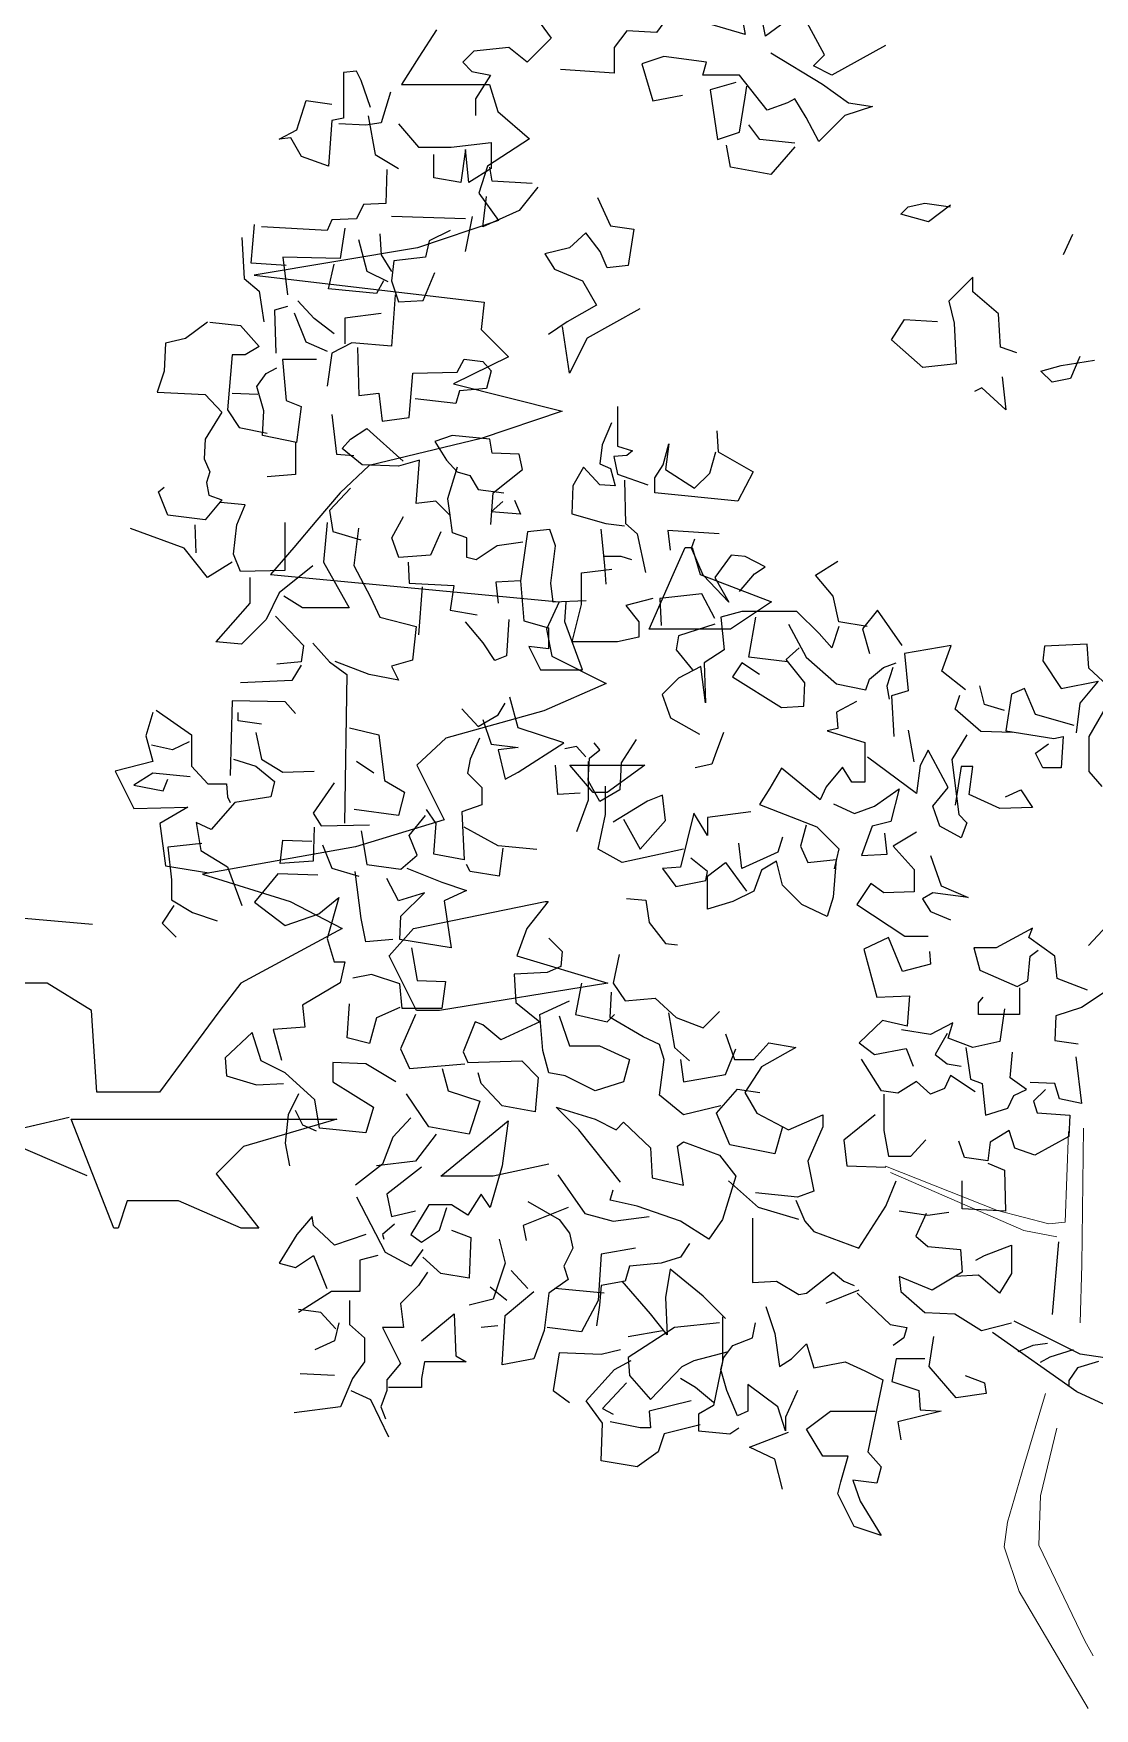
# Model space of a CAD drawing. Extents: x -1568 to -728, y -1287 to -990.
# Drawn here: x -1442.55 to -1435.08, y -1090.55 to -1078.76 of the extents above; entities that cross this region are included whole.
import ezdxf

# ---------------------------------------------------------------- set-up
doc = ezdxf.new("R2010")
doc.units = 0
doc.header["$LTSCALE"] = 5
doc.layers.get('0').update_dxf_attribs({"linetype": 'CONTINUOUS'})
doc.layers.add('乔木', color=3, linetype='CONTINUOUS')
doc.layers.add('灯杆', color=4, linetype='CONTINUOUS')
doc.layers.add('标注', color=4, linetype='CONTINUOUS', lineweight=15)

# ---------------------------------------------------------------- blocks, each defined once
blk = doc.blocks.new('A$C3E764F27')
at = {"color": 0}
for p, q in [((3.2781, 4.1324), (3.2515, 4.0907)), ((3.2515, 4.0907), (3.2249, 4.0489)), ((3.2249, 4.0489), (3.3594, 4.0489)), ((3.3594, 4.0489), (3.3721, 4.0072)), ((3.3721, 4.0072), (3.4208, 3.9655)), ((3.4208, 3.9655), (3.3564, 3.9237)), ((3.3564, 3.9237), (3.3431, 3.882)), ((3.3431, 3.882), (3.3734, 3.8403)), ((3.3734, 3.8403), (3.249, 3.7985)), ((3.249, 3.7985), (2.999, 3.7568)), ((2.999, 3.7568), (3.3514, 3.7151)), ((3.3514, 3.7151), (3.3468, 3.6733)), ((3.3468, 3.6733), (3.3886, 3.6316)), ((3.3886, 3.6316), (3.3045, 3.5899)), ((3.3045, 3.5899), (3.4711, 3.5481)), ((3.4711, 3.5481), (3.3467, 3.5064)), ((3.3467, 3.5064), (3.1753, 3.4647)), ((3.1753, 3.4647), (3.1305, 3.4229)), ((3.1305, 3.4229), (3.095, 3.3812)), ((3.095, 3.3812), (3.0596, 3.3395)), ((3.0596, 3.3395), (3.0241, 3.2977)), ((3.0241, 3.2977), (3.4665, 3.256)), ((3.4665, 3.256), (3.4469, 3.2143)), ((3.4469, 3.2143), (3.4552, 3.1725)), ((3.4552, 3.1725), (3.5385, 3.1308)), ((3.5385, 3.1308), (3.443, 3.0891)), ((3.443, 3.0891), (3.2927, 3.0473)), ((3.2927, 3.0473), (3.2482, 3.0056)), ((3.2482, 3.0056), (3.2691, 2.9639)), ((3.2691, 2.9639), (3.29, 2.9221)), ((3.29, 2.9221), (3.1544, 2.8804)), ((3.1544, 2.8804), (2.9196, 2.8387)), ((2.9196, 2.8387), (3.0542, 2.7969)), ((2.3299, 2.7981), (2.7513, 2.7623)), ((3.0542, 2.7969), (3.1336, 2.7552)), ((3.1336, 2.7552), (3.056, 2.7135)), ((3.056, 2.7135), (2.9784, 2.6717)), ((2.6818, 2.6717), (2.6208, 2.6717)), ((2.7493, 2.63), (2.6818, 2.6717)), ((2.9784, 2.6717), (2.9463, 2.63)), ((2.7576, 2.5048), (2.7493, 2.63)), ((2.9463, 2.63), (2.8539, 2.5048)), ((2.4285, 2.5113), (2.7422, 2.3768)), ((2.8539, 2.5048), (2.7576, 2.5048)), ((2.5989, 2.4394), (2.7154, 2.4664))]:
    blk.add_line(p, q, dxfattribs=at)
for points in [[(3.6593, 3.3395), (3.6702, 3.3395), (3.6826, 3.2977), (3.7918, 3.256), (3.7291, 3.2143), (3.6044, 3.2143), (3.6227, 3.256), (3.641, 3.2977)], [(3.283, 2.63), (3.2478, 2.63), (3.2269, 2.6717), (3.206, 2.7135), (3.243, 2.7552), (3.4448, 2.7969), (3.4496, 2.7969), (3.417, 2.7552), (3.4015, 2.7135), (3.5407, 2.6717)], [(2.7182, 2.4631), (3.1254, 2.4631), (2.9825, 2.4213), (2.9404, 2.3796), (2.9733, 2.3379), (3.0061, 2.2961), (2.9787, 2.2961), (2.8827, 2.3379), (2.8041, 2.3379), (2.7902, 2.2961), (2.7835, 2.2961)]]:
    blk.add_lwpolyline(points, close=True, dxfattribs=at)
blk.add_lwpolyline([(3.4829, 3.0056), (3.5978, 3.0056), (3.5399, 2.9639), (3.5186, 2.9639), (3.4829, 3.0056)], dxfattribs=at)
blk = doc.blocks.new('A$C7F962729')
at = {"color": 0, "xscale": 0.6433862224851765, "yscale": 0.6433862224851765, "zscale": 0.6433862224851765}
blk.add_blockref('A$C3E764F27', (0, 0), dxfattribs=at)
blk = doc.blocks.new('乔木02')
at = {"color": 94}
for points in [[(1730.3, 5662.7), (1734.3, 5579.4), (1710.4, 5547.6), (1762.1, 5496), (1801.8, 5527.7), (1877.3, 5519.8), (1901.1, 5496), (1881.3, 5476.1), (1841.5, 5468.2), (1873.3, 5416.6), (1873.3, 5380.8)], [(2099.6, 5398.2), (2119.7, 5456.2), (2129.8, 5476.3), (2157.5, 5473.8), (2157.5, 5375.6), (2182.7, 5370.5), (2190.3, 5272.3), (2248.2, 5292.5), (2270.9, 5332.8), (2296.1, 5330.2), (2258.3, 5350.4), (2238.2, 5413.3), (2182.7, 5405.8)], [(2056.7, 5431), (2076.9, 5365.5), (2109.6, 5360.5), (2167.6, 5363)], [(2104.6, 5380.6), (2089.5, 5297.5), (2039.1, 5267.3)], [(2039.1, 5363), (1996.2, 5312.6), (1925.7, 5312.6), (1840, 5322.7), (1840, 5267.3), (1887.9, 5237.1), (1895.4, 5307.6), (1905.5, 5237.1), (1963.5, 5247.1), (1963.5, 5297.5)], [(1751.8, 5234.5), (1837.5, 5239.6), (1842.5, 5269.8)], [(2064.3, 5264.8), (2066.8, 5191.7), (2114.7, 5189.2), (2129.8, 5159), (2182.7, 5156.5), (2192.8, 5133.8), (2333.9, 5141.4)], [(851.1, 5188.2), (898.8, 5152.5), (958.4, 5168.4), (942.5, 5184.3), (906.7, 5192.2), (851.1, 5184.3)], [(588.9, 5124.7), (608.8, 5081)], [(708.1, 4870.6), (743.8, 4882.5), (747.8, 4954), (803.4, 5001.6), (803.4, 5033.4), (855.1, 4981.8), (843.2, 4934.1), (839.2, 4846.8), (910.7, 4838.8), (978.3, 4898.4), (950.4, 4942.1), (878.9, 4938.1)], [(2127.3, 4882), (2124.8, 4778.7), (2081.9, 4783.7), (2074.4, 4723.3), (2016.4, 4730.9), (2008.8, 4826.6), (1913.1, 4829.1), (1898, 4856.8), (1857.6, 4851.7), (1840, 4831.6), (1850.1, 4793.8), (1908, 4788.8), (1915.6, 4761.1), (2003.8, 4771.2)], [(1354, 4702.4), (1351.5, 4657), (1275.9, 4614.2), (1308.6, 4551.3), (1487.5, 4568.9), (1487.5, 4601.6), (1469.9, 4629.3), (1457.3, 4674.7), (1464.9, 4619.3), (1401.9, 4579), (1369.1, 4611.7), (1356.5, 4657)], [(1789.3, 4553.2), (1776.7, 4523), (1839.7, 4528), (1814.5, 4550.7)], [(2018.6, 4419.7), (2016.1, 4374.4), (1920.4, 4369.4), (1927.9, 4316.5), (1870, 4306.4)], [(1053.5, 4120.1), (1096.3, 4097.4), (1093.8, 4062.1), (1116.5, 4057.1), (1035.8, 4031.9), (1035.8, 3946.3), (1063.6, 3946.3), (1083.7, 3979), (1119, 3936.2), (1131.6, 3908.5), (1214.8, 3976.5), (1240, 3933.7), (1262.6, 3898.4), (1139.2, 3850.6), (1091.3, 3802.7), (1101.4, 3759.9)], [(1340, 4053.2), (1357.7, 4005.3), (1365.2, 3985.2), (1400.5, 3977.6)], [(1103.2, 3899.6), (1057.8, 3879.4), (1015, 3894.5), (962, 3932.3), (979.7, 3861.8), (1020, 3851.7), (1042.7, 3788.8), (987.2, 3791.3), (992.3, 3836.6)], [(493.3, 3660.3), (553.8, 3594.8)], [(1716, 3610.9), (1687, 3581.9), (1690.2, 3549.7), (1719.3, 3536.8), (1790.2, 3533.6), (1787, 3472.4), (1735.4, 3430.5), (1819.2, 3391.8), (1857.9, 3424), (1874, 3430.5), (1899.8, 3366), (1890.2, 3343.5), (1774.1, 3346.7), (1738.6, 3311.2), (1745.1, 3237.1), (1816, 3250), (1861.1, 3298.4), (1867.6, 3320.9)], [(2011.4, 3590.3), (1998.8, 3519.8), (1938.3, 3517.2), (1945.9, 3459.3), (2031.6, 3459.3), (2036.6, 3512.2), (2097.1, 3532.3), (2137.4, 3524.8)], [(500.9, 3506.7), (568.9, 3461.4), (624.4, 3443.7), (626.9, 3390.9), (576.5, 3383.3)], [(1693.5, 3443.4), (1670.9, 3378.9), (1606.4, 3378.9), (1541.9, 3349.9), (1554.8, 3301.6), (1616.1, 3282.2), (1680.6, 3314.5), (1716, 3320.9), (1728.9, 3369.3), (1735.4, 3446.6), (1670.9, 3475.6)], [(2036.6, 3461.8), (2087, 3439.2), (2102.1, 3383.8), (2150, 3396.4), (2145, 3469.4)], [(2003, 3446.6), (2035.3, 3372.5), (2015.9, 3330.6), (1896.6, 3340.2)], [(994.8, 3275), (994.8, 3196.9), (984.7, 3141.5), (936.8, 3141.5), (904.1, 3176.8)], [(1561.3, 3085.7), (1651.5, 3198.5), (1699.9, 3246.8), (1616.1, 3221), (1570.9, 3198.5), (1554.8, 3214.6), (1496.8, 3159.8), (1493.5, 3095.3), (1425.8, 3079.2), (1438.7, 3163), (1425.8, 3172.7), (1348.4, 3143.7), (1313, 3098.6), (1342, 3005.1), (1371, 2963.2), (1432.3, 3001.9), (1525.8, 3034.1), (1583.8, 3047), (1577.4, 3069.5)], [(770.5, 3126.4), (735.2, 3111.3), (732.7, 3023.2), (826, 3028.2), (826, 3088.6)], [(1761.2, 3043.8), (1693.5, 3005.1), (1670.9, 2976.1), (1664.4, 2943.9), (1683.8, 2905.2), (1674.1, 2876.2), (1716, 2847.2), (1725.7, 2766.6), (1748.3, 2705.4), (1816, 2692.5), (1809.6, 2798.9), (1748.3, 2850.4)], [(961.5, 3024.4), (900.2, 3014.8), (855.1, 3021.2)], [(1277.5, 3008.3), (1277.5, 2869.7), (1225.9, 2873), (1177.5, 2844), (1161.4, 2847.2), (1103.4, 2892.3), (1080.8, 2873), (1058.2, 2863.3)], [(1048.5, 2853.6), (1119.5, 2824.6)], [(2167.5, 2782.7), (2177.2, 2744.1), (2219.1, 2724.7)], [(1561.3, 2724.7), (1603.2, 2715.1), (1693.5, 2718.3), (1706.4, 2637.7), (1670.9, 2611.9)], [(2177.2, 2669.9), (2251.3, 2673.2)], [(1548.4, 2653.8), (1600, 2599), (1577.4, 2586.2)]]:
    blk.add_lwpolyline(points, dxfattribs=at)
at = {"color": 106}
for points in [[(991.3, 5531.7), (1106.5, 5468.2), (1146.3, 5488), (1122.4, 5511.9), (1174.1, 5607.2), (1249.6, 5551.6), (1257.5, 5591.3), (1301.2, 5599.2), (1293.3, 5555.5), (1376.7, 5579.4), (1432.3, 5631), (1484, 5559.5), (1547.5, 5563.5), (1575.3, 5527.7), (1575.3, 5472.2), (1690.6, 5480.1)], [(1237.6, 5515.8), (1126.4, 5448.3), (1070.8, 5408.6), (1019.1, 5400.7), (1078.7, 5380.8), (1134.3, 5325.2), (1162.1, 5376.9), (1186, 5416.6), (1201.9, 5408.6), (1245.6, 5392.7), (1305.2, 5468.2), (1384.6, 5468.2), (1376.7, 5496), (1468.1, 5507.9), (1515.7, 5492), (1491.9, 5412.6), (1428.3, 5424.5)], [(1313.1, 5452.3), (1368.7, 5436.4), (1352.9, 5329.2), (1305.2, 5345.1), (1293.3, 5420.5), (1289.3, 5444.4)], [(1186, 5321.3), (1261.5, 5329.2), (1285.3, 5361)], [(1186, 5313.3), (1237.6, 5253.8), (1325, 5269.7), (1333, 5317.3)], [(1739.2, 5227), (1779.5, 5176.6), (1857.6, 5141.4), (1850.1, 5206.8)], [(1610.7, 5204.3), (1583, 5143.9), (1532.6, 5136.3), (1545.2, 5058.2), (1590.5, 5053.2), (1605.6, 5088.5), (1635.9, 5128.8), (1671.2, 5096), (1724.1, 5083.4), (1703.9, 5050.7), (1643.4, 5025.5), (1613.2, 4972.6), (1676.2, 4937.4), (1716.5, 4909.7)], [(1895.4, 5088.5), (1880.3, 5164)], [(1895.4, 5159), (2054.2, 5164)], [(1928.2, 5133.8), (1973.6, 5111.1), (1981.1, 5075.9), (2049.2, 5068.3), (2054.2, 5025.5), (2039.1, 4980.2), (1986.2, 4982.7), (1961, 5043.1)], [(2079.4, 5126.2), (2076.9, 5080.9), (2054.2, 5045.7)], [(2155, 5138.8), (2165.1, 5073.4), (2288.6, 5075.9), (2278.5, 4995.3)], [(2281, 5058.2), (2356.6, 5063.3), (2349, 5146.4)], [(2376.8, 5118.7), (2371.7, 5030.5), (2339, 5002.8), (2328.9, 4937.4)], [(2061.8, 5023), (2107.1, 5045.7), (2124.8, 5113.7)], [(2071.8, 5025.5), (2087, 4997.8), (2190.3, 5007.9), (2177.7, 5060.8)], [(2046.6, 4995.3), (2054.2, 4884.5), (2139.9, 4892), (2182.7, 4869.4), (2192.8, 4798.9)], [(2178, 4911.4), (2220.9, 4944.1), (2256.1, 4981.9)], [(1520, 4965.1), (1633.4, 4902.1), (1671.2, 4826.6), (1686.3, 4927.3)], [(2076.9, 4955), (2155, 4944.9), (2155, 4889.5)], [(2263.7, 4956.7), (2238.5, 4893.8), (2193.1, 4873.6)], [(2278.5, 4970.1), (2306.2, 4962.5), (2303.7, 4869.4)], [(2445.1, 4936.6), (2379.6, 4929), (2339.3, 4883.7), (2369.5, 4866.1), (2397.3, 4866.1), (2407.3, 4747.7), (2382.1, 4709.9), (2321.7, 4697.3)], [(2450.2, 4936.6), (2498.1, 4901.3), (2540.9, 4891.2), (2543.4, 4830.8), (2558.5, 4785.5), (2455.2, 4780.4), (2419.9, 4742.7), (2455.2, 4684.7), (2457.7, 4641.9), (2445.1, 4614.2), (2452.7, 4591.6), (2447.7, 4563.8), (2419.9, 4553.8), (2455.2, 4511), (2535.9, 4521), (2556, 4571.4), (2543.4, 4581.5)], [(573, 4862.7), (592.9, 4815), (632.6, 4807.1), (656.4, 4830.9), (612.7, 4842.8), (541.2, 4854.7)], [(2215.8, 4856), (2288.9, 4856), (2281.3, 4767.8), (2248.6, 4755.2), (2258.7, 4677.2), (2331.7, 4692.3), (2329.2, 4745.2), (2344.3, 4798.1), (2324.2, 4825.8), (2301.5, 4838.4)], [(739.9, 4819), (731.9, 4747.5), (783.6, 4795.2), (799.5, 4787.2)], [(2341.8, 4780.4), (2397.3, 4782.9)], [(1568.2, 4755.2), (1568.2, 4669.6), (1535.4, 4659.5), (1548, 4649.5), (1575.7, 4647), (1568.2, 4609.2), (1502.7, 4586.5)], [(2183.1, 4737.6), (2173, 4652), (2135.2, 4649.5)], [(1580.8, 4720), (1600.9, 4672.1), (1606, 4631.8), (1583.3, 4621.8), (1573.2, 4584), (1606, 4586.5), (1641.3, 4624.3), (1663.9, 4584), (1666.5, 4523.6), (1593.4, 4503.4), (1553.1, 4498.4)], [(1840.3, 4500.9), (1835.3, 4568.9), (1772.3, 4619.3), (1779.9, 4652), (1837.8, 4654.5), (1842.9, 4684.7), (1923.5, 4692.3), (1961.3, 4679.7), (1936.1, 4639.4), (1913.4, 4614.2), (1885.7, 4606.7), (1868.1, 4576.4), (1812.6, 4568.9)], [(1913.4, 4624.3), (1933.6, 4556.3), (1928.5, 4521), (1958.8, 4551.3), (2001.6, 4546.2), (1994.1, 4639.4), (2039.4, 4626.8), (2117.5, 4629.3), (2160.4, 4664.6), (2142.7, 4684.7), (2107.5, 4707.4), (2029.3, 4636.9)], [(2261.2, 4676.5), (2261.2, 4608.5), (2321.7, 4603.5)], [(1553.1, 4596.6), (1550.5, 4503.4), (1525.3, 4480.7), (1507.7, 4397.6)], [(2142.7, 4579), (2188.1, 4531.1), (2180.5, 4485.8), (2120.1, 4468.2)], [(2283.9, 4505.3), (2283.9, 4402), (2379.6, 4399.5), (2394.7, 4437.3), (2387.2, 4500.2), (2369.5, 4543), (2422.5, 4548.1)], [(1771.7, 4462.6), (1827.1, 4455), (1872.5, 4424.8), (1892.6, 4429.8), (1892.6, 4472.6), (1922.9, 4482.7), (1927.9, 4520.5)], [(1948.1, 4485.2), (1970.8, 4434.9), (2038.8, 4429.8), (2053.9, 4472.6), (2028.7, 4518)], [(1305.5, 4356.8), (1272.7, 4394.6), (1250, 4409.7), (1292.9, 4432.3), (1323.1, 4434.9), (1358.4, 4387), (1328.2, 4334.1), (1383.6, 4392), (1408.8, 4450), (1401.2, 4470.1)], [(1348.9, 4480.7), (1459.8, 4488.3), (1454.8, 4445.5)], [(1603.5, 4490.8), (1595.9, 4412.7), (1593.4, 4372.5)], [(1635.6, 4336.6), (1706.2, 4334.1), (1711.2, 4374.4), (1701.1, 4455), (1713.7, 4490.3), (1761.6, 4485.2), (1776.7, 4379.4), (1829.6, 4376.9), (1824.6, 4331.6)], [(2125.1, 4493.3), (2135.2, 4412.7), (2099.9, 4344.8), (2079.7, 4301.9), (2001.6, 4281.8), (2009.2, 4208.8), (2054.5, 4196.2), (2039.4, 4165.9), (2102.4, 4178.5), (2175.5, 4206.2)], [(2193.1, 4505.3), (2200.7, 4419.6), (2145.3, 4321.4), (2246.1, 4321.4), (2286.4, 4346.6)], [(2397.3, 4419.6), (2450.2, 4386.9), (2500.6, 4449.8), (2616.5, 4492.7)], [(2477.9, 4500.2), (2475.4, 4439.8)], [(1030.8, 4281.2), (1091.3, 4291.3), (1103.9, 4346.7), (1141.7, 4392), (1093.8, 4422.3)], [(1492, 4341.7), (1549.9, 4326.6), (1522.2, 4291.3), (1522.2, 4258.6), (1567.6, 4248.5), (1665.8, 4248.5), (1645.7, 4329.1), (1645.7, 4397.1), (1580.2, 4404.6)], [(1537.3, 4424.8), (1560, 4432.3), (1597.8, 4432.3)], [(2223.4, 4412.1), (2296.5, 4354.1), (2324.2, 4296.2), (2377.1, 4243.3), (2432.5, 4248.4)], [(1776.7, 4379.4), (1769.2, 4293.8), (1716.2, 4278.7), (1716.2, 4233.4), (1759.1, 4238.4), (1733.9, 4188), (1643.2, 4188), (1681, 4291.3), (1678.4, 4334.1)], [(1988.4, 4366.9), (1996, 4263.6)], [(2359.5, 4386.9), (2359.5, 4331.5), (2432.5, 4248.4)], [(1358.4, 4298.9), (1386.1, 4351.7), (1476.8, 4341.7), (1474.3, 4283.7)], [(955.2, 4240.9), (1008.1, 4316.5), (1040.9, 4276.2), (1025.8, 4223.3)], [(1091.3, 4281.2), (1106.4, 4235.9), (1134.1, 4266.1), (1182, 4314), (1300.4, 4314), (1345.8, 4301.4), (1338.2, 4230.9), (1381.1, 4203.2), (1378.6, 4117.5), (1388.6, 4195.6), (1436.5, 4170.4), (1471.8, 4135.2), (1454.2, 4084.8), (1391.2, 4049.5)], [(1202.2, 4205.7), (1285.3, 4215.8), (1270.2, 4301.4)], [(1801.9, 4296.3), (1807, 4218.3), (1832.2, 4208.2), (1857.4, 4246), (1895.2, 4291.3)], [(2304, 4303.8), (2243.5, 4240.8), (2248.6, 4205.6), (2301.5, 4200.5)], [(1199.6, 4286.3), (1161.8, 4215.8), (1096.3, 4157.8), (1033.3, 4145.2), (1025.8, 4167.9), (995.5, 4193.1), (967.8, 4203.2)], [(1358.4, 4286.3), (1436.5, 4261.1), (1441.6, 4230.9), (1406.3, 4188)], [(473.7, 4247.2), (433.9, 4207.5), (453.8, 4140), (493.5, 4136.1), (553.1, 4191.6), (557.1, 4243.3), (648.5, 4239.3), (652.5, 4207.5), (612.7, 4148), (533.3, 4163.9), (573, 4116.2), (581, 4052.7)], [(819.1, 4145.2), (869.5, 4185.5), (849.4, 4240.9), (950.2, 4223.3), (942.6, 4142.7), (977.9, 4132.6), (972.8, 4044.5)], [(1262.6, 4178), (1300.4, 4203.2), (1320.6, 4172.9), (1214.8, 4107.5), (1166.9, 4110), (1164.4, 4160.3), (1204.7, 4210.7), (1177, 4235.9)], [(2223.4, 4245.9), (2188.1, 4205.6), (2150.3, 4177.9), (2155.3, 3858)], [(975.4, 4193.1), (988, 4152.8), (982.9, 4125.1)], [(2248.6, 4198), (2268.7, 4165.3), (2379.6, 4160.2)], [(584.9, 4068.6), (668.4, 4092.4), (692.2, 4148), (720, 4136.1), (731.9, 4056.7), (628.6, 4040.8), (608.8, 4044.7), (612.7, 3977.2), (652.5, 3977.2), (668.4, 4009), (640.5, 4028.9)], [(735.2, 4101), (778.1, 4113.6), (788.2, 4153.9)], [(505.5, 4128.1), (553.1, 4044.7), (553.1, 3969.3), (525.3, 3937.5)], [(717.6, 4053.2), (785.6, 4055.7), (841.1, 4103.6), (831, 4133.8)], [(1857.7, 4081.3), (1840.1, 4028.5), (1782.1, 4020.9), (1824.9, 4015.9), (1809.8, 3952.9), (1782.1, 3968), (1683.8, 4031), (1782.1, 4063.7), (1799.7, 4129.2)], [(1903.1, 4104), (1867.8, 4066.2), (1824.9, 4091.4), (1809.8, 4116.6)], [(2260.9, 4093.9), (2283.6, 4119.1), (2397, 4121.6), (2402, 3960.5)], [(2334, 4071.3), (2384.4, 4078.8), (2384.4, 4096.5)], [(2560.8, 4101.5), (2485.2, 4048.6), (2485.2, 3980.6), (2449.9, 3942.8), (2409.6, 3942.8), (2407.1, 3915.1), (2402, 3902.5)], [(2568.3, 4096.5), (2583.5, 4046.1), (2568.3, 3990.7), (2649, 3970.5), (2608.7, 3890), (2492.7, 3892.5), (2553.2, 3857.2), (2540.6, 3766.6), (2447.4, 3751.4)], [(815.9, 4048.1), (848.6, 3995.3), (833.5, 3876.9), (815.9, 3859.3), (828.5, 3826.5), (873.8, 3851.7), (889, 3894.5), (856.2, 3934.8), (899, 4015.4), (916.7, 3982.7), (924.2, 3922.2), (1030.1, 4000.3)], [(929.3, 3990.2), (941.9, 4058.2)], [(1527.6, 4038.5), (1560.3, 3988.2), (1562.9, 3930.2), (1605.7, 3905.1), (1630.9, 3950.4), (1628.4, 3998.2), (1605.7, 4015.9), (1618.3, 4031)], [(1865.3, 4041.1), (1885.4, 3995.7), (1890.5, 3965.5), (1860.2, 3935.3), (1860.2, 3897.5), (1903.1, 3882.4), (1898, 3779.1), (1963.5, 3791.7), (1958.5, 3857.2), (1978.7, 3887.4)], [(2145, 4063.7), (2082, 4048.6), (2069.4, 3950.4), (2026.5, 3925.2), (2039.1, 3874.8), (2134.9, 3887.4)], [(2346.6, 4053.6), (2334, 3995.7), (2288.6, 3968), (2220.6, 3970.5)], [(1635.9, 4000.8), (1656.1, 4023.4), (1681.3, 4018.4)], [(2490.2, 4033.5), (2525.5, 4015.9), (2570.9, 4025.9)], [(732.7, 3914.7), (700, 3929.8), (674.8, 3892), (745.3, 3889.5), (810.8, 3919.7), (803.3, 3980.2), (828.5, 3980.2), (841.1, 3897)], [(1630.9, 3990.7), (1630.9, 3907.6), (1656.1, 3839.6)], [(1648.5, 3922.7), (1696.4, 3920.2), (1701.5, 3983.1)], [(2092.1, 3965.5), (2129.9, 3990.7)], [(2394.5, 3995.7), (2346.6, 3980.6), (2306.3, 3947.9), (2313.8, 3915.1), (2391.9, 3902.5), (2442.3, 3844.6), (2475.1, 3859.7), (2465, 3799.3), (2407.1, 3764), (2376.8, 3680.9)], [(2487.7, 3957.9), (2568.3, 3965.5), (2608.7, 3940.3), (2545.7, 3927.7), (2535.6, 3952.9)], [(1425.9, 3802.4), (1558.2, 3773.4), (1609.7, 3802.4), (1593.6, 3876.6), (1593.6, 3937.8)], [(2177.7, 3945.4), (2223.1, 3879.9), (2205.5, 3852.2), (2102.1, 3854.7)], [(1554.9, 3866.9), (1519.5, 3802.4), (1464.6, 3863.7), (1471.1, 3918.4), (1503.3, 3905.6), (1577.5, 3860.4)], [(1280.8, 3883), (1374.3, 3870.1), (1374.3, 3831.4), (1403.4, 3879.8), (1432.4, 3763.8), (1471.1, 3760.5), (1442.1, 3721.9), (1377.6, 3734.8), (1374.3, 3754.1), (1409.8, 3783.1)], [(2119.8, 3842.1), (2107.2, 3769.1), (2034.1, 3759), (1998.8, 3789.2), (2016.5, 3832), (1981.2, 3874.8)], [(924.2, 3839.1), (974.6, 3808.9), (929.3, 3758.5), (929.3, 3710.7), (994.8, 3708.2), (1022.5, 3728.3), (1052.8, 3683), (949.4, 3615), (899, 3615)], [(1161.5, 3854), (1174.4, 3808.9), (1158.3, 3773.4), (1097, 3779.9), (1103.5, 3699.3), (1116.4, 3657.4), (1171.2, 3683.2), (1213.1, 3725.1), (1226, 3776.7), (1258.3, 3757.3), (1274.4, 3712.2), (1319.5, 3689.6), (1374.3, 3673.5), (1374.3, 3744.4), (1335.6, 3773.4), (1290.5, 3712.2)], [(1213.1, 3828.2), (1222.8, 3796), (1300.2, 3760.5), (1306.6, 3815.3)], [(1741.8, 3801.8), (1824.9, 3809.4), (1898, 3849.7)], [(2220.6, 3849.7), (2223.1, 3776.6), (2293.7, 3771.6), (2288.6, 3822), (2225.6, 3819.4)], [(894, 3788.8), (871.3, 3723.3), (813.4, 3698.1), (889, 3708.2), (911.6, 3695.6), (894, 3667.9), (851.2, 3650.2)], [(1814.9, 3804.3), (1822.4, 3743.9), (1885.4, 3754), (1893, 3769.1)], [(2202.9, 3811.9), (2182.8, 3761.5), (2124.8, 3743.9)], [(2535.6, 3806.8), (2528, 3736.3), (2528, 3693.5), (2482.7, 3665.8), (2429.7, 3648.2)], [(2462.5, 3814.4), (2535.6, 3806.8)], [(2021.5, 3761.5), (1945.9, 3731.3), (1893, 3713.7), (1940.9, 3691), (1925.7, 3590.3), (2036.6, 3607.9), (2034.1, 3658.3), (1983.7, 3708.6), (2039.1, 3691), (2064.3, 3738.9)], [(2051.7, 3607.9), (2109.7, 3602.9), (2119.8, 3653.2), (2132.4, 3754)], [(2213, 3746.4), (2298.7, 3748.9), (2349.1, 3688.5), (2283.6, 3638.1), (2210.5, 3663.3), (2167.7, 3698.6), (2192.9, 3610.4), (2177.7, 3560), (2155.1, 3560), (2165.1, 3514.7), (2245.8, 3466.9), (2240.7, 3419), (2308.8, 3414), (2291.1, 3348.5)], [(1548.5, 3696.1), (1506.6, 3692.9), (1500.1, 3644.5), (1464.6, 3599.4), (1438.8, 3596.2)], [(2523, 3680.9), (2548.2, 3643.2), (2517.9, 3612.9)], [(556.3, 3499.1), (621.8, 3524.3), (626.9, 3572.2), (682.3, 3612.5), (674.8, 3632.6), (752.9, 3589.8), (800.8, 3589.8), (788.2, 3542), (707.5, 3506.7), (684.8, 3519.3), (679.8, 3572.2), (662.2, 3584.8)], [(896.5, 3582.2), (894, 3554.5), (954.5, 3539.4), (984.7, 3612.5), (1037.6, 3587.3), (1009.9, 3484), (939.4, 3486.5), (944.4, 3421.1), (997.3, 3433.7), (1047.7, 3385.8), (1015, 3360.6), (946.9, 3373.2), (931.8, 3335.4)], [(1564.5, 3575.5), (1577.4, 3514.3), (1551.6, 3475.6), (1487.1, 3482), (1441.9, 3440.1), (1383.9, 3417.6), (1348.4, 3453)], [(702.5, 3504.2), (702.5, 3446.3), (790.7, 3446.3), (790.7, 3471.4), (780.6, 3484)], [(1645.1, 3514.3), (1658, 3446.6), (1590.3, 3430.5), (1574.2, 3446.6)], [(1345.2, 3250), (1425.8, 3230.7), (1477.4, 3272.6), (1467.7, 3349.9), (1477.4, 3382.1), (1512.9, 3398.3), (1583.8, 3440.1), (1580.6, 3494.9)], [(735.2, 3458.8), (745.3, 3388.3), (803.3, 3375.7), (856.2, 3395.9), (846.1, 3428.6), (894, 3403.4), (957, 3413.5)], [(1458.1, 3449.8), (1445.2, 3375.7), (1412.9, 3346.7)], [(858.7, 3406), (883.9, 3360.6), (858.7, 3340.5), (828.5, 3335.4)], [(1335.5, 3404.7), (1316.2, 3349.9), (1274.3, 3349.9), (1242, 3385.4), (1184, 3375.7), (1258.1, 3333.8), (1293.6, 3279), (1267.8, 3233.9), (1200.1, 3198.5), (1125.9, 3230.7), (1125.9, 3204.9), (1158.2, 3130.8), (1145.3, 3066.3), (1180.7, 3053.4), (1271, 3063.1)], [(2045, 3301.6), (2109.4, 3340.2), (2180.4, 3343.5), (2180.4, 3301.6), (2093.3, 3246.8), (2109.4, 3192), (2209.4, 3201.7), (2219.1, 3262.9), (2283.6, 3320.9), (2335.2, 3346.7), (2354.5, 3407.9), (2412.6, 3353.1), (2409.3, 3314.5), (2344.9, 3295.1), (2286.8, 3298.4)], [(581.5, 3355.6), (568.9, 3254.9), (616.8, 3264.9), (626.9, 3297.7), (679.8, 3300.2)], [(818.4, 3375.7), (808.3, 3307.7), (783.1, 3297.7), (775.6, 3229.7), (727.7, 3244.8), (715.1, 3272.5), (687.4, 3285.1), (722.6, 3310.3), (717.6, 3365.7)], [(1432.3, 3349.9), (1425.8, 3301.6), (1335.5, 3317.7), (1313, 3372.5)], [(798.2, 3280), (851.2, 3315.3), (863.8, 3287.6), (894, 3275), (924.2, 3302.7), (964.6, 3277.5), (999.8, 3282.6), (1042.7, 3350.6)], [(1945, 3330.6), (1932.1, 3282.2), (1864.4, 3259.7), (1886.9, 3188.8), (1974, 3204.9), (2022.4, 3275.8)], [(647, 3285.1), (672.2, 3259.9), (664.7, 3234.7), (594.1, 3229.7), (596.6, 3184.3), (669.7, 3144.1), (712.6, 3159.2), (725.2, 3196.9), (765.5, 3171.8), (770.5, 3131.5), (820.9, 3139), (833.5, 3174.3)], [(1213, 3204.9), (1229.1, 3146.9), (1325.9, 3166.2), (1354.9, 3233.9), (1309.7, 3285.5), (1261.4, 3279)], [(2254.6, 3275.8), (2277.1, 3230.7), (2283.6, 3169.5), (2273.9, 3121.1)], [(1013.1, 3230.7), (1080.8, 3175.9), (1074.3, 3121.1), (990.5, 3117.9)], [(1948.2, 3098.6), (1803.1, 3217.8), (1816, 3121.1), (1841.8, 3030.9), (1861.1, 3059.9), (1890.2, 3014.8), (1925.6, 3037.3), (1974, 3037.3), (2012.7, 2972.9), (1990.1, 2956.8), (1951.4, 2982.5), (1935.3, 3030.9)], [(2012.7, 3224.2), (2051.4, 3182.3), (2074, 3124.3), (2132, 3079.2)], [(2215.9, 3195.2), (2244.9, 3208.1), (2261, 3240.3)], [(1957.9, 3188.8), (2003, 3130.8), (2086.9, 3121.1)], [(1696.7, 3101.8), (1638.6, 3018), (1577.4, 3001.9), (1500, 3011.5)], [(1716, 3124.3), (1835.4, 3098.6), (1948.2, 3098.6)], [(1990.1, 3117.9), (2064.3, 3059.9), (2054.6, 3011.5), (2003, 3024.4)], [(1184, 3047), (1164.6, 3001.9), (1145.3, 2979.3), (1048.5, 2943.9), (990.5, 3034.1), (967.9, 3088.9)], [(1177.5, 3005.1), (1264.6, 3030.9), (1329.1, 3088.9)], [(1674.1, 3030.9), (1770.9, 2992.2), (1764.4, 2960)], [(1986.9, 2940.6), (2012.7, 2905.2), (2067.5, 2934.2), (2128.8, 3053.4)], [(903.4, 3018), (926, 2969.6), (900.2, 2947.1), (829.3, 2940.6), (826, 2892.3), (890.5, 2853.6), (961.5, 2882.6), (958.2, 2850.4), (906.6, 2805.3), (842.2, 2802.1), (784.1, 2766.6), (719.6, 2782.7)], [(2048.2, 2995.4), (2074, 2972.9), (2070.8, 2963.2)], [(2109.4, 2972.9), (2177.2, 2950.3), (2222.3, 2992.2), (2225.5, 3011.5), (2257.8, 2972.9), (2296.5, 2911.6), (2261, 2902), (2222.3, 2927.8), (2206.2, 2889.1), (2193.3, 2856.9)], [(618.5, 2957.2), (632.7, 2801.1)], [(1822.5, 2963.2), (1809.6, 2911.6), (1835.4, 2834.3), (1886.9, 2821.4)], [(1925.6, 2982.5), (1883.7, 2966.4), (1886.9, 2879.4), (1948.2, 2889.1), (1986.9, 2924.5)], [(797, 2918.1), (777.7, 2927.8), (719.6, 2950.3), (719.6, 2889.1), (745.4, 2847.2), (790.6, 2885.9), (842.2, 2882.6)], [(1412.9, 2953.5), (1432.3, 2924.5), (1474.2, 2911.6), (1541.9, 2905.2), (1551.6, 2873), (1603.2, 2863.3), (1606.4, 2821.4), (1612.8, 2776.3)], [(1529, 2943.9), (1603.2, 2931), (1609.6, 2831.1), (1645.1, 2763.4), (1719.3, 2773.1)], [(2083.7, 2927.8), (2122.3, 2918.1), (2122.3, 2850.4), (2183.6, 2850.4), (2254.6, 2805.3)], [(1335.5, 2792.4), (1383.9, 2840.7), (1454.8, 2898.8), (1464.5, 2837.5), (1461.3, 2757), (1496.8, 2802.1), (1558, 2873)], [(1761.2, 2856.9), (1796.7, 2895.5)], [(1977.2, 2892.3), (1996.6, 2863.3), (2035.3, 2824.6), (2028.8, 2773.1), (2074, 2773.1), (2054.6, 2734.4), (2035.3, 2695.7), (2064.3, 2660.3), (2064.3, 2637.7), (2077.2, 2602.3), (2067.5, 2576.5)], [(1596.7, 2847.2), (1703.1, 2856.9)], [(1806.3, 2831.1), (1841.8, 2860.1)], [(1051.8, 2847.2), (980.8, 2779.5), (945.3, 2773.1), (951.8, 2750.5), (974.4, 2734.4)], [(1248.5, 2818.2), (1229.1, 2760.2), (1219.4, 2689.3), (1193.6, 2705.4), (1161.4, 2737.6), (1145.3, 2686.1), (1077.6, 2698.9), (1035.6, 2679.6), (996.9, 2660.3), (1009.8, 2599), (1029.2, 2505.6), (1000.2, 2473.4), (1009.8, 2437.9), (1061.4, 2444.4), (1045.3, 2399.2), (1000.2, 2325.1), (1058.2, 2344.5), (1093.7, 2415.4), (1087.2, 2441.1), (1071.1, 2495.9), (1125.9, 2495.9), (1161.4, 2553.9), (1109.8, 2592.6), (1013.1, 2592.6)], [(2144.9, 2831.1), (2144.9, 2779.5), (2112.7, 2750.5), (2112.7, 2698.9), (2138.5, 2663.5), (2164.3, 2602.3), (2264.2, 2589.4)], [(2173.9, 2769.8), (2206.2, 2805.3), (2254.6, 2811.7)], [(480, 2701.7), (572.3, 2715.9), (714.3, 2786.9)], [(1180.7, 2637.7), (1206.5, 2579.7), (1206.5, 2550.7), (1222.7, 2602.3), (1287.2, 2650.6), (1287.2, 2592.6), (1309.7, 2582.9), (1332.3, 2637.7), (1345.2, 2682.8), (1338.8, 2708.6), (1319.4, 2734.4), (1277.5, 2750.5), (1271, 2782.7)], [(1342, 2795.6), (1342, 2698.9), (1361.3, 2605.5), (1393.6, 2586.2), (1393.6, 2550.7), (1325.9, 2544.3), (1306.5, 2557.2)], [(1348.4, 2782.7), (1445.2, 2773.1), (1545.1, 2708.6), (1541.9, 2669.9), (1496.8, 2618.4), (1429, 2689.3), (1403.2, 2702.2), (1329.1, 2721.5)], [(1825.7, 2776.3), (1861.1, 2773.1)], [(1990.1, 2744.1), (1919.2, 2802.1), (1916, 2711.8), (1893.4, 2698.9), (1983.7, 2698.9), (1990.1, 2663.5), (1990.1, 2644.2), (2061.1, 2644.2)], [(494.2, 2595.3), (579.4, 2634.3), (760.5, 2762)], [(819.6, 2669.9), (777.7, 2653.8), (774.4, 2631.3), (838.9, 2621.6), (897, 2689.3), (887.3, 2753.7)], [(1545.1, 2753.7), (1471, 2766.6)], [(587.3, 2725.2), (637.6, 2709.2), (658.2, 2697.8)], [(642.1, 2738.9), (674.2, 2734.3), (706.2, 2720.6)], [(906.6, 2705.4), (967.9, 2705.4), (977.6, 2657.1), (919.5, 2637.7), (916.3, 2595.8), (871.2, 2592.6), (964.7, 2570), (958.2, 2531.4)], [(532.4, 2700), (578.1, 2686.3), (596.4, 2658.9), (596.4, 2647.5)], [(1390.3, 2563.6), (1467.7, 2544.3), (1480.6, 2505.6), (1525.8, 2473.4), (1603.2, 2486.3), (1600, 2566.8), (1635.4, 2615.2), (1574.2, 2682.8), (1538.7, 2702.2)], [(1361.3, 2611.9), (1400, 2644.2), (1432.3, 2663.5)], [(2141.7, 2637.7), (2099.8, 2618.4), (2061.1, 2537.8)], [(1409.7, 2615.2), (1500, 2592.6), (1496.8, 2557.2), (1519.3, 2557.2), (1583.8, 2570)], [(1213, 2425), (1229.1, 2489.5), (1283.9, 2515.3), (1200.1, 2547.5)]]:
    blk.add_lwpolyline(points, dxfattribs=at)
at = {"color": 106, "lineweight": 20}
for points in [[(565.2, 3202), (568.8, 2907.5), (572.3, 2783.3)], [(597.2, 3194.9), (604.3, 2999.7), (639.8, 2996.2), (749.8, 3024.6), (991.2, 3120.4)], [(622, 2967.8), (693, 2982), (980.6, 3106.2)], [(646.9, 2630.8), (693, 2474.7), (728.5, 2354), (735.6, 2300.8), (703.7, 2205), (554.5, 1953.1)], [(622, 2556.3), (657.5, 2410.8), (661.1, 2304.4), (561.7, 2098.6), (543.9, 2066.7)]]:
    blk.add_lwpolyline(points, dxfattribs=at)
blk = doc.blocks.new('双头路灯')
at = {"layer": '灯杆', "extrusion": (0, 0, -1)}
for major_axis, start_param in [((-2.875, 2.875), 6.27584), ((-2.77, 2.77), 6.236899)]:
    blk.add_ellipse((3.103, 15.043), major_axis=major_axis, ratio=1, start_param=start_param, end_param=6.948597, dxfattribs=at)

msp = doc.modelspace()

# ---------------------------------------------------------------- block references
at = {"layer": '乔木', "color": 72}
for name, p, xscale, yscale, zscale in [('A$C7F962729', (-1454.7739, -1097.71673), 7.138745764270425, 7.138745764270425, 7.138745764269561), ('乔木02', (-1433.31401, -1096.9392), -0.003270758432336152, 0.00327075831592083, 0.0032707584)]:
    msp.add_blockref(name, p, dxfattribs=dict(at, xscale=xscale, yscale=yscale, zscale=zscale))
at = {"layer": '标注', "xscale": -1}
msp.add_blockref('双头路灯', (-1432.60847, -1097.07826), dxfattribs=at)

doc.saveas('drawing.dxf')
